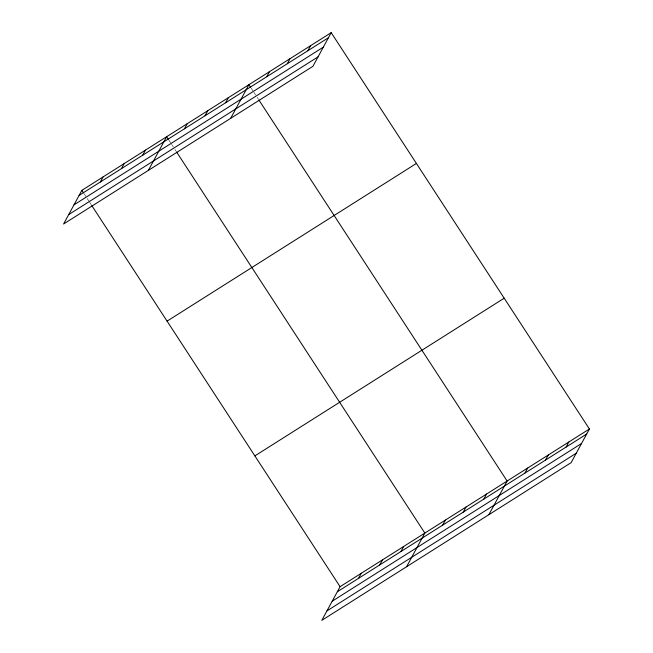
<?xml version="1.0" encoding="UTF-8"?>
<svg xmlns="http://www.w3.org/2000/svg" width="653" height="653" viewBox="0 0 653 653"><rect width="100%" height="100%" fill="white"/><g stroke="black" fill="none" stroke-linecap="round" stroke-linejoin="round"><path stroke-width="0.49" stroke-dasharray="3.27 2.45" d="M251.119 88.065L253.315 91.436M253.862 92.285L256.613 96.505M257.16 97.346L258.262 99.036M168.841 140.101L171.037 143.48M171.592 144.321L174.335 148.541M174.89 149.382L175.983 151.072M84.074 193.721L89.02 201.312M89.567 202.161L91.216 204.691"/><path stroke-width="0.98" d="M331.193 32.65L81.87 190.341L63.594 224.003L312.918 66.312L331.193 32.65L589.406 428.997L571.13 462.659L321.807 620.35L340.082 586.688L589.406 428.997M100.317 181.999L103.068 176.939M121.507 168.596L124.258 163.536M142.697 155.194L145.448 150.133M148.362 170.392L166.637 136.73L168.286 139.26M184.464 128.78L187.207 123.719M205.034 115.769L207.776 110.708M225.603 102.758L228.346 97.697M230.64 118.348L248.915 84.686L250.564 87.224M266.734 76.744L269.485 71.683M287.304 63.733L290.054 58.672M307.873 50.722L310.624 45.661M358.53 578.346L361.272 573.285M379.719 564.943L382.47 559.882M400.909 551.54L403.66 546.479M406.574 566.731L424.85 533.068L176.539 151.92M442.677 525.126L445.419 520.066M463.246 512.115L465.989 507.055M483.816 499.104L486.558 494.043M488.852 514.695L507.128 481.032L258.808 99.876M524.947 473.082L527.697 468.021M545.516 460.071L548.267 455.01M566.086 447.068L568.836 442.008M79.127 195.402L328.443 37.711M74.001 204.846L323.317 47.147M68.72 214.568L318.044 56.876M167.078 321.137L416.402 163.446M254.874 455.892L504.198 298.201M337.34 591.749L586.655 434.057M332.214 601.184L581.529 443.493M326.933 610.914L576.256 453.215M81.87 190.341L83.519 192.872M91.763 205.532L340.082 586.688"/></g></svg>
